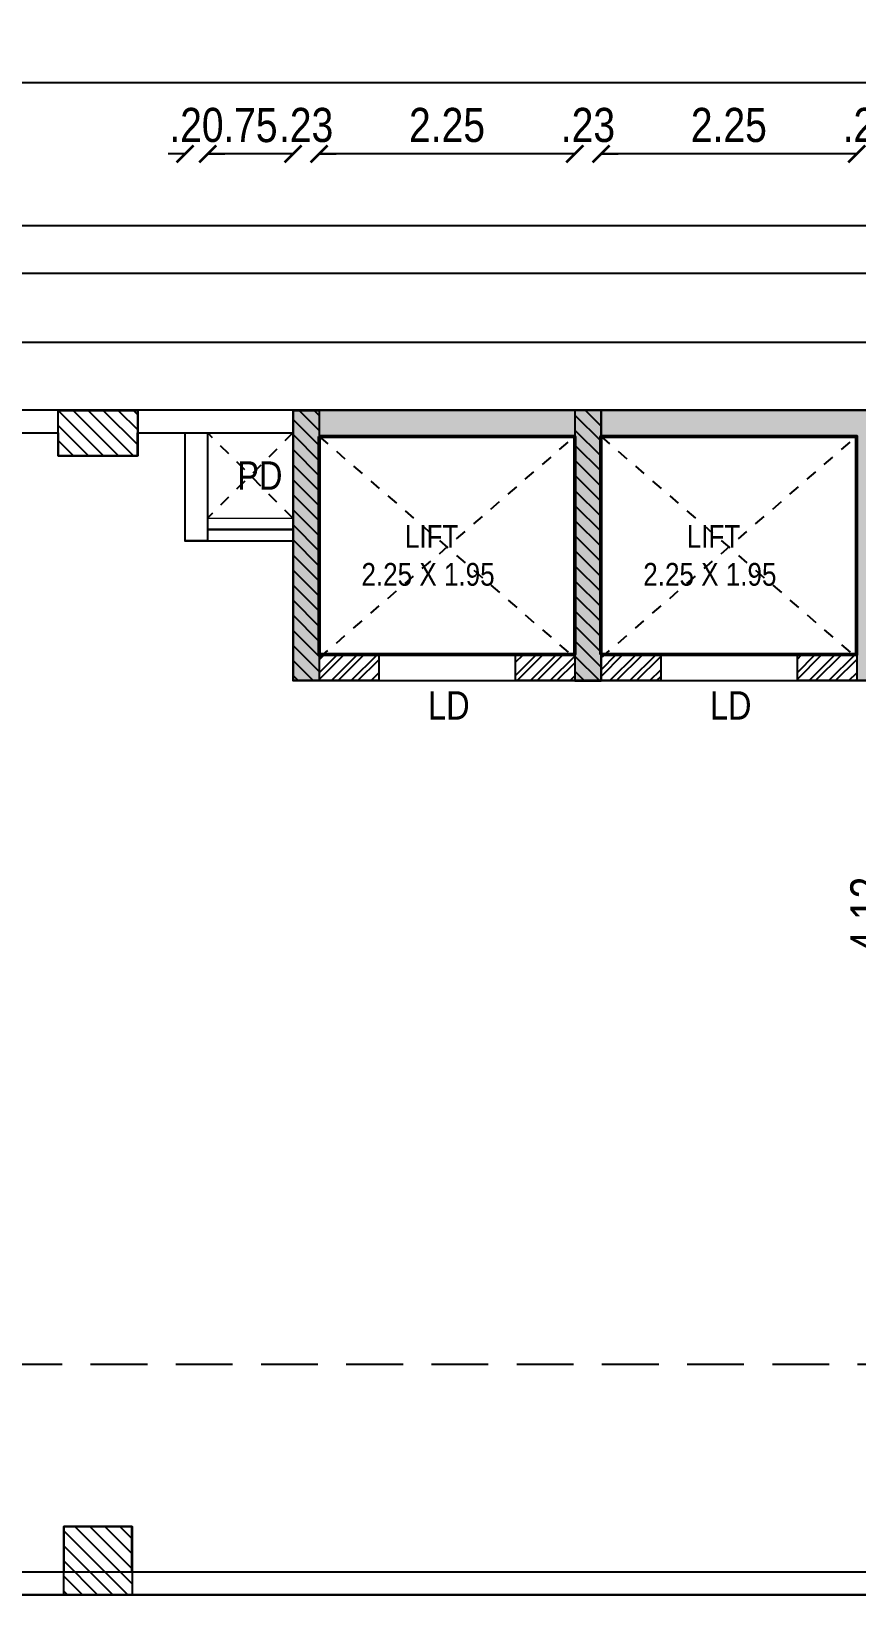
# Model space of a CAD drawing. Header units: metres. Extents: x 385023 to 385532, y 1408468 to 1408621.
# Drawn here: x 385333.94 to 385341.21, y 1408519.54 to 1408533.3 of the extents above; entities that cross this region are included whole.
import ezdxf
from ezdxf.enums import TextEntityAlignment as Align

# ---------------------------------------------------------------- set-up
doc = ezdxf.new("R2010")
doc.units = ezdxf.units.M
doc.header["$MEASUREMENT"] = 0
doc.linetypes.add('DASHED', pattern=[0.75, 0.5, -0.25])
doc.linetypes.add('HIDDEN', pattern=[0.375, 0.25, -0.125])
for name, color, linetype in [('A-REFR-SECT', 2, 'Continuous'), ('BLK_1_FLR_0_AC_ROOM_1', 7, 'Continuous'), ('BLK_1_FLR_0_BLT_UP_AREA', 7, 'Continuous'), ('BLK_1_FLR_0_CARPET_AREA', 7, 'Continuous'), ('S-COLUMN', 6, 'Continuous'), ('S-COLUMN HATCH', 8, 'Continuous')]:
    doc.layers.add(name, color=color, linetype=linetype)
for name, color, linetype, lineweight in [('BLK_1_FLR_0_LIFT_1', 30, 'Continuous', 50), ('BLK_1_FLR_0_LIFT_2', 30, 'Continuous', 50), ('BLK_1_FLR_0_ROOF_AREA', 7, 'Continuous', 25), ('MEP INPUT', 3, 'Continuous', 0)]:
    doc.layers.add(name, color=color, linetype=linetype, lineweight=lineweight)
doc.styles.add('AR', font='ARIALN.TTF')
doc.styles.add('RIA-AP', font='ARIALN.TTF')
doc.dimstyles.new('RIA-AP', dxfattribs={"dimtxt": 0.3, "dimasz": 0.15, "dimexe": 0, "dimexo": 1, "dimgap": 0.1, "dimtad": 1, "dimzin": 4, "dimdsep": 46, "dimtxsty": 'RIA-AP', "dimblk": 'ARCHTICK', "dimcen": 0.09, "dimse1": 1, "dimse2": 1, "dimclrd": 8, "dimclre": 8, "dimclrt": 4, "dimazin": 0, "dimtfac": 1, "dimtix": 1, "dimtofl": 0, "dimtmove": 2, "dimatfit": 3, "dimfxl": 0, "dimtolj": 1, "dimtzin": 0, "dimarcsym": 0})
pattern_1 = [(135, (375052.11474, 1409514.67969), (-0.06629126074, -0.06629126074), [])]

# ---------------------------------------------------------------- blocks, each defined once
blk = doc.blocks.new('grid')
at = {"layer": 'S-COLUMN HATCH'}
h = blk.add_hatch(dxfattribs=at)
h.set_pattern_fill('ANSI31', color=256, scale=0.75, angle=90, style=0)
h.set_pattern_definition(pattern_1)
h.paths.add_polyline_path([(391773.83, 1408578.053), (391773.83, 1408577.653), (391774.53, 1408577.653), (391774.53, 1408578.053)])
h = blk.add_hatch(dxfattribs=at)
h.set_pattern_fill('ANSI31', color=256, scale=0.75, angle=90, style=0)
h.set_pattern_definition(pattern_1)
h.paths.add_polyline_path([(391775.898, 1408578.053), (391775.898, 1408575.673), (391776.128, 1408575.673), (391776.128, 1408578.053)])
h = blk.add_hatch(dxfattribs=at)
h.set_pattern_fill('ANSI31', color=256, scale=0.75, angle=90, style=0)
h.set_pattern_definition(pattern_1)
h.paths.add_polyline_path([(391778.378, 1408575.673), (391778.378, 1408578.053), (391778.608, 1408578.053), (391778.608, 1408575.673)])
h = blk.add_hatch(dxfattribs=at)
h.set_pattern_fill('ANSI31', color=256, scale=0.75, angle=90, style=0)
h.set_pattern_definition(pattern_1)
h.paths.add_polyline_path([(391773.88, 1408568.228), (391773.88, 1408567.628), (391774.48, 1408567.628), (391774.48, 1408568.228)])
at = {"layer": 'S-COLUMN', "ltscale": 5}
for points, elevation in [([(391773.83, 1408578.053), (391774.53, 1408578.053), (391774.53, 1408577.653), (391773.83, 1408577.653)], -63.957), ([(391775.898, 1408578.053), (391776.128, 1408578.053), (391776.128, 1408575.673), (391775.898, 1408575.673)], 64.005), ([(391778.608, 1408578.053), (391778.378, 1408578.053), (391778.378, 1408575.673), (391778.608, 1408575.673)], 64.005)]:
    blk.add_lwpolyline(points, close=True, dxfattribs=dict(at, elevation=elevation))
blk.add_lwpolyline([(391773.88, 1408568.228), (391774.48, 1408568.228), (391774.48, 1408567.628), (391773.88, 1408567.628)], close=True, dxfattribs=at)
blk = doc.blocks.new('A$C6B3522BB')
at = {"layer": 'MEP INPUT', "color": 2, "lineweight": 0}
blk.add_lwpolyline([(-0.01, 0.2), (-0.01, 0), (-0.76, 0), (-0.76, 0.2)], close=True, dxfattribs=at)
at = {"layer": 'MEP INPUT', "lineweight": 0, "const_width": 0.02}
blk.add_lwpolyline([(-0.01, 0.1), (-0.76, 0.1)], dxfattribs=at)
blk = doc.blocks.new('lift 1')
h = blk.add_hatch(color=252)
h.dxf.hatch_style = 1
h.paths.add_polyline_path([(0.23, 0.23), (-2.48, 0.23), (-2.48, -2.15), (-2.25, -2.15), (-2.25, 0), (0, 0), (0, -2.15), (0.23, -2.15)])
h = blk.add_hatch()
h.set_pattern_fill('ANSI32', color=256, scale=0.013)
h.set_pattern_definition([(45, (-2465.18546, -2001.08731), (-0.087557497, 0.087557497), []), (45, (-2465.12709, -2001.08731), (-0.087557497, 0.087557497), [])])
h.paths.add_polyline_path([(-1.725, -1.92), (-2.25, -1.92), (-2.25, -2.15), (-1.725, -2.15)])
h.paths.add_polyline_path([(0, -1.92), (-0.525, -1.92), (-0.525, -2.15), (0, -2.15)])
for p, q in [((-2.48, 0.23), (0.23, 0.23)), ((-2.48, 0.23), (-2.48, -2.15)), ((0.23, 0.23), (0.23, -2.15)), ((-2.25, 0), (0, 0)), ((-2.25, 0), (-2.25, -2.15)), ((0, 0), (0, -2.15)), ((-1.725, -1.92), (-2.25, -1.92)), ((-1.725, -1.92), (-1.725, -2.15)), ((-1.725, -1.92), (-0.525, -1.92)), ((0, -1.92), (-0.525, -1.92)), ((-0.525, -1.92), (-0.525, -2.15)), ((-2.25, -2.15), (-2.48, -2.15)), ((-1.725, -2.15), (-2.25, -2.15)), ((-1.725, -2.15), (-0.525, -2.15)), ((0, -2.15), (-0.525, -2.15)), ((0.23, -2.15), (0, -2.15))]:
    blk.add_line(p, q)
at = {"color": 3, "lineweight": 0, "ltscale": 300, "insert": (-1.878, -0.781), "char_height": 0.2, "width": 2.83395, "attachment_point": 1, "style": 'AR'}
blk.add_mtext('      LIFT\\P2.25 X 1.95', dxfattribs=at)
blk = doc.blocks.new('XFGNHFN')
at = {"layer": 'A-REFR-SECT', "color": 4, "linetype": 'HIDDEN', "ltscale": 2}
blk.add_line((-33.655, 0), (55.049, 0), dxfattribs=at)
blk = doc.blocks.new('_ArchTick')
at = {"color": 0, "linetype": 'ByBlock', "const_width": 0.15}
blk.add_lwpolyline([(-0.5, -0.5), (0.5, 0.5)], dxfattribs=at)
blk = doc.blocks.new('*D194')
at = {"color": 8, "lineweight": -2}
for p, q in [((385341.208, 1408532.221), (385341.058, 1408532.221)), ((385341.438, 1408532.221), (385341.588, 1408532.221))]:
    blk.add_line(p, q, dxfattribs=at)
at = {"layer": 'Defpoints', "color": 0}
for p in [(385341.208, 1408532.221), (385341.438, 1408529.965), (385341.208, 1408529.735)]:
    blk.add_point(p, dxfattribs=at)
at = {"color": 8, "lineweight": -2, "xscale": 0.15, "yscale": 0.15, "zscale": 0.15}
blk.add_blockref('_ArchTick', (385341.208, 1408532.221), dxfattribs=at)
at = {"color": 8, "lineweight": -2, "xscale": 0.15, "yscale": 0.15, "zscale": 0.15, "rotation": 180}
blk.add_blockref('_ArchTick', (385341.438, 1408532.221), dxfattribs=at)
at = {"color": 4, "insert": (385341.323, 1408532.474), "char_height": 0.3, "attachment_point": 5, "style": 'RIA-AP'}
blk.add_mtext('\\A1;.23', dxfattribs=at)
blk = doc.blocks.new('*D195')
at = {"color": 8, "lineweight": -2}
blk.add_line((385341.208, 1408532.221), (385338.958, 1408532.221), dxfattribs=at)
at = {"layer": 'Defpoints', "color": 0}
for p in [(385338.958, 1408532.221), (385338.958, 1408529.735), (385341.208, 1408529.735)]:
    blk.add_point(p, dxfattribs=at)
at = {"color": 8, "lineweight": -2, "xscale": 0.15, "yscale": 0.15, "zscale": 0.15, "rotation": 180}
blk.add_blockref('_ArchTick', (385338.958, 1408532.221), dxfattribs=at)
at = {"color": 8, "lineweight": -2, "xscale": 0.15, "yscale": 0.15, "zscale": 0.15}
blk.add_blockref('_ArchTick', (385341.208, 1408532.221), dxfattribs=at)
at = {"color": 4, "insert": (385340.083, 1408532.474), "char_height": 0.3, "attachment_point": 5, "style": 'RIA-AP'}
blk.add_mtext('\\A1;2.25', dxfattribs=at)
blk = doc.blocks.new('*D196')
at = {"color": 8, "lineweight": -2}
for p, q in [((385338.728, 1408532.221), (385338.578, 1408532.221)), ((385338.958, 1408532.221), (385339.108, 1408532.221))]:
    blk.add_line(p, q, dxfattribs=at)
at = {"layer": 'Defpoints', "color": 0}
for p in [(385338.728, 1408532.221), (385338.728, 1408529.735), (385338.958, 1408529.735)]:
    blk.add_point(p, dxfattribs=at)
at = {"color": 8, "lineweight": -2, "xscale": 0.15, "yscale": 0.15, "zscale": 0.15}
blk.add_blockref('_ArchTick', (385338.728, 1408532.221), dxfattribs=at)
at = {"color": 8, "lineweight": -2, "xscale": 0.15, "yscale": 0.15, "zscale": 0.15, "rotation": 180}
blk.add_blockref('_ArchTick', (385338.958, 1408532.221), dxfattribs=at)
at = {"color": 4, "insert": (385338.843, 1408532.474), "char_height": 0.3, "attachment_point": 5, "style": 'RIA-AP'}
blk.add_mtext('\\A1;.23', dxfattribs=at)
blk = doc.blocks.new('*D197')
at = {"color": 8, "lineweight": -2}
blk.add_line((385338.728, 1408532.221), (385336.478, 1408532.221), dxfattribs=at)
at = {"layer": 'Defpoints', "color": 0}
for p in [(385336.478, 1408532.221), (385336.478, 1408529.735), (385338.728, 1408529.735)]:
    blk.add_point(p, dxfattribs=at)
at = {"color": 8, "lineweight": -2, "xscale": 0.15, "yscale": 0.15, "zscale": 0.15, "rotation": 180}
blk.add_blockref('_ArchTick', (385336.478, 1408532.221), dxfattribs=at)
at = {"color": 8, "lineweight": -2, "xscale": 0.15, "yscale": 0.15, "zscale": 0.15}
blk.add_blockref('_ArchTick', (385338.728, 1408532.221), dxfattribs=at)
at = {"color": 4, "insert": (385337.603, 1408532.474), "char_height": 0.3, "attachment_point": 5, "style": 'RIA-AP'}
blk.add_mtext('\\A1;2.25', dxfattribs=at)
blk = doc.blocks.new('*D198')
at = {"color": 8, "lineweight": -2}
for p, q in [((385336.248, 1408532.221), (385336.098, 1408532.221)), ((385336.478, 1408532.221), (385336.628, 1408532.221))]:
    blk.add_line(p, q, dxfattribs=at)
at = {"layer": 'Defpoints', "color": 0}
for p in [(385336.248, 1408532.221), (385336.248, 1408529.765), (385336.478, 1408529.735)]:
    blk.add_point(p, dxfattribs=at)
at = {"color": 8, "lineweight": -2, "xscale": 0.15, "yscale": 0.15, "zscale": 0.15}
blk.add_blockref('_ArchTick', (385336.248, 1408532.221), dxfattribs=at)
at = {"color": 8, "lineweight": -2, "xscale": 0.15, "yscale": 0.15, "zscale": 0.15, "rotation": 180}
blk.add_blockref('_ArchTick', (385336.478, 1408532.221), dxfattribs=at)
at = {"color": 4, "insert": (385336.363, 1408532.474), "char_height": 0.3, "attachment_point": 5, "style": 'RIA-AP'}
blk.add_mtext('\\A1;.23', dxfattribs=at)
blk = doc.blocks.new('*D199')
at = {"color": 8, "lineweight": -2}
blk.add_line((385336.248, 1408532.221), (385335.498, 1408532.221), dxfattribs=at)
at = {"layer": 'Defpoints', "color": 0}
for p in [(385335.498, 1408532.221), (385335.498, 1408529.765), (385336.248, 1408529.765)]:
    blk.add_point(p, dxfattribs=at)
at = {"color": 8, "lineweight": -2, "xscale": 0.15, "yscale": 0.15, "zscale": 0.15, "rotation": 180}
blk.add_blockref('_ArchTick', (385335.498, 1408532.221), dxfattribs=at)
at = {"color": 8, "lineweight": -2, "xscale": 0.15, "yscale": 0.15, "zscale": 0.15}
blk.add_blockref('_ArchTick', (385336.248, 1408532.221), dxfattribs=at)
at = {"color": 4, "insert": (385335.873, 1408532.473), "char_height": 0.3, "attachment_point": 5, "style": 'RIA-AP'}
blk.add_mtext('\\A1;.75', dxfattribs=at)
blk = doc.blocks.new('*D200')
at = {"color": 8, "lineweight": -2}
for p, q in [((385335.298, 1408532.221), (385335.148, 1408532.221)), ((385335.498, 1408532.221), (385335.648, 1408532.221))]:
    blk.add_line(p, q, dxfattribs=at)
at = {"layer": 'Defpoints', "color": 0}
for p in [(385335.298, 1408532.221), (385335.298, 1408529.765), (385335.498, 1408529.765)]:
    blk.add_point(p, dxfattribs=at)
at = {"color": 8, "lineweight": -2, "xscale": 0.15, "yscale": 0.15, "zscale": 0.15}
blk.add_blockref('_ArchTick', (385335.298, 1408532.221), dxfattribs=at)
at = {"color": 8, "lineweight": -2, "xscale": 0.15, "yscale": 0.15, "zscale": 0.15, "rotation": 180}
blk.add_blockref('_ArchTick', (385335.498, 1408532.221), dxfattribs=at)
at = {"color": 4, "insert": (385335.398, 1408532.474), "char_height": 0.3, "attachment_point": 5, "style": 'RIA-AP'}
blk.add_mtext('\\A1;.20', dxfattribs=at)
blk = doc.blocks.new('*D244')
at = {"color": 8, "lineweight": -2}
blk.add_line((385341.553, 1408527.585), (385341.553, 1408523.464), dxfattribs=at)
at = {"layer": 'Defpoints', "color": 0}
for p in [(385342.188, 1408527.585), (385341.553, 1408523.464), (385342.188, 1408523.464)]:
    blk.add_point(p, dxfattribs=at)
at = {"color": 8, "lineweight": -2, "xscale": 0.15, "yscale": 0.15, "zscale": 0.15}
for p, rotation in [((385341.553, 1408527.585), 90), ((385341.553, 1408523.464), 270)]:
    blk.add_blockref('_ArchTick', p, dxfattribs=dict(at, rotation=rotation))
at = {"color": 4, "insert": (385341.302, 1408525.525), "char_height": 0.3, "attachment_point": 5, "rotation": 90, "style": 'RIA-AP'}
blk.add_mtext('\\A1;4.12', dxfattribs=at)
blk = doc.blocks.new('*D399')
at = {"color": 8, "lineweight": -2}
blk.add_line((385309.903, 1408532.85), (385389.403, 1408532.85), dxfattribs=at)
at = {"layer": 'Defpoints', "color": 0}
for p in [(385389.403, 1408532.85), (385309.903, 1408529.965), (385389.403, 1408529.965)]:
    blk.add_point(p, dxfattribs=at)
at = {"color": 8, "lineweight": -2, "xscale": 0.15, "yscale": 0.15, "zscale": 0.15, "rotation": 180}
blk.add_blockref('_ArchTick', (385309.903, 1408532.85), dxfattribs=at)
at = {"color": 8, "lineweight": -2, "xscale": 0.15, "yscale": 0.15, "zscale": 0.15}
blk.add_blockref('_ArchTick', (385389.403, 1408532.85), dxfattribs=at)
at = {"color": 4, "insert": (385349.653, 1408533.104), "char_height": 0.3, "attachment_point": 5, "style": 'RIA-AP'}
blk.add_mtext('\\A1;79.50', dxfattribs=at)
blk = doc.blocks.new('*D443')
at = {"color": 8, "lineweight": -2}
blk.add_line((385310.811, 1408531.592), (385383.404, 1408531.592), dxfattribs=at)
at = {"layer": 'Defpoints', "color": 0}
for p in [(385383.404, 1408531.592), (385310.811, 1408531.167), (385383.404, 1408531.167, -63.957)]:
    blk.add_point(p, dxfattribs=at)
at = {"color": 8, "lineweight": -2, "xscale": 0.15, "yscale": 0.15, "zscale": 0.15, "rotation": 180}
blk.add_blockref('_ArchTick', (385310.811, 1408531.592), dxfattribs=at)
at = {"color": 8, "lineweight": -2, "xscale": 0.15, "yscale": 0.15, "zscale": 0.15}
blk.add_blockref('_ArchTick', (385383.404, 1408531.592), dxfattribs=at)
at = {"color": 4, "insert": (385347.107, 1408531.845), "char_height": 0.3, "attachment_point": 5, "style": 'RIA-AP'}
blk.add_mtext('\\A1;71.39', dxfattribs=at)

msp = doc.modelspace()

# ---------------------------------------------------------------- linework, layer by layer
for p, q in [((385383.404, 1408531.167, 0.025), (385309.911, 1408531.167, 0.025)), ((385334.181, 1408529.765, 0.025), (385334.181, 1408529.965, 0.025))]:
    msp.add_line(p, q)
at = {"color": 8, "linetype": 'DASHED', "ltscale": 0.05}
for p, q in [((385336.247, 1408529.765, 0.025), (385335.496, 1408529.015, 0.025)), ((385336.247, 1408529.015, 0.025), (385335.498, 1408529.765, 0.025)), ((385336.478, 1408527.785, 0.025), (385338.728, 1408529.735, 0.025)), ((385336.478, 1408529.735, 0.025), (385338.728, 1408527.785, 0.025)), ((385338.958, 1408527.785, 0.025), (385341.208, 1408529.735, 0.025)), ((385338.958, 1408529.735, 0.025), (385341.208, 1408527.785, 0.025))]:
    msp.add_line(p, q, dxfattribs=at)
at = {"color": 2, "ltscale": 0.2, "elevation": 0.025}
msp.add_lwpolyline([(385309.303, 1408530.565), (385390.003, 1408530.565), (385390.003, 1408482.965), (385309.303, 1408482.965)], close=True, dxfattribs=at)
at = {"elevation": 0.025}
for points in [[(385342.389, 1408529.965), (385334.23, 1408529.965)], [(385334.881, 1408529.765), (385334.881, 1408529.965)], [(385334.881, 1408529.765), (385335.348, 1408529.765), (385335.348, 1408529.765), (385336.248, 1408529.765), (385336.248, 1408528.815)], [(385335.496, 1408528.815), (385335.298, 1408528.815), (385335.298, 1408529.765)], [(385335.498, 1408528.815), (385335.498, 1408529.765)], [(385334.83, 1408519.739), (385319.83, 1408519.739), (385319.83, 1408522.465), (385319.83, 1408522.465), (385319.83, 1408523.815)], [(385349.288, 1408519.739), (385334.831, 1408519.739)]]:
    msp.add_lwpolyline(points, dxfattribs=at)
at = {"layer": 'BLK_1_FLR_0_AC_ROOM_1', "color": 2, "elevation": 0.025}
msp.add_lwpolyline([(385313.602, 1408486.965), (385313.602, 1408502.075), (385310.102, 1408502.075), (385310.102, 1408519.539), (385365.424, 1408519.539), (385365.424, 1408522.739), (385374.792, 1408522.739), (385374.792, 1408483.765), (385361.066, 1408483.765), (385361.066, 1408487.465), (385350.666, 1408487.465), (385350.666, 1408483.765), (385319.429, 1408483.765), (385319.429, 1408486.965)], close=True, dxfattribs=at)
at = {"layer": 'BLK_1_FLR_0_BLT_UP_AREA', "color": 13, "elevation": 0.025}
msp.add_lwpolyline([(385309.903, 1408483.565), (385389.403, 1408483.565), (385389.403, 1408529.965), (385309.903, 1408529.965)], close=True, dxfattribs=at)
at = {"layer": 'BLK_1_FLR_0_CARPET_AREA', "color": 13, "elevation": 0.025}
for points in [[(385365.424, 1408519.539), (385316.634, 1408519.539), (385316.634, 1408519.739), (385319.23, 1408519.739), (385319.23, 1408520.139), (385319.629, 1408520.139), (385319.629, 1408523.615), (385316.322, 1408523.615), (385316.322, 1408529.765), (385311.452, 1408529.765), (385311.452, 1408528.815), (385310.102, 1408528.815), (385310.102, 1408520.139), (385310.503, 1408520.139), (385310.503, 1408519.739), (385315.434, 1408519.739), (385315.434, 1408519.539), (385310.102, 1408519.539), (385310.102, 1408510.774), (385310.503, 1408510.773), (385310.503, 1408510.174), (385310.102, 1408510.174), (385310.102, 1408502.075)], [(385327.33, 1408529.765), (385334.18, 1408529.765), (385334.18, 1408529.565), (385334.88, 1408529.565), (385334.88, 1408529.765), (385335.297, 1408529.765), (385335.297, 1408528.815), (385336.245, 1408528.815), (385336.248, 1408527.585), (385342.187, 1408527.585), (385342.188, 1408523.865), (385341.988, 1408523.865), (385341.988, 1408523.165), (385349.287, 1408523.165), (385349.287, 1408519.739), (385342.388, 1408519.739), (385342.388, 1408520.039), (385341.788, 1408520.039), (385341.788, 1408519.739), (385334.829, 1408519.739), (385334.83, 1408520.139), (385334.23, 1408520.139), (385334.23, 1408519.739), (385327.329, 1408519.739)]]:
    msp.add_lwpolyline(points, dxfattribs=at)
at = {"layer": 'BLK_1_FLR_0_LIFT_1', "color": 30, "elevation": 0.025}
msp.add_lwpolyline([(385336.477, 1408529.735), (385338.727, 1408529.735), (385338.727, 1408527.815), (385336.477, 1408527.815)], close=True, dxfattribs=at)
at = {"layer": 'BLK_1_FLR_0_LIFT_2', "color": 30, "elevation": 0.025}
msp.add_lwpolyline([(385338.957, 1408527.815), (385341.207, 1408527.815), (385341.207, 1408529.735), (385338.957, 1408529.735)], close=True, dxfattribs=at)
at = {"layer": 'BLK_1_FLR_0_ROOF_AREA', "color": 54, "elevation": 0.025}
msp.add_lwpolyline([(385309.903, 1408483.565), (385389.403, 1408483.565), (385389.403, 1408529.965), (385309.903, 1408529.965)], close=True, dxfattribs=at)

# ---------------------------------------------------------------- block references
at = {"color": 7}
msp.add_blockref('grid', (-6439.649, -48.089, 0.025), dxfattribs=at)
for p in [(385338.728, 1408529.735, 0.025), (385341.208, 1408529.735, 0.025)]:
    msp.add_blockref('lift 1', p)
at = {"lineweight": 0}
msp.add_blockref('A$C6B3522BB', (385336.256, 1408528.815, -63.881), dxfattribs=at)
at = {"lineweight": -2}
msp.add_blockref('XFGNHFN', (385338.871, 1408521.57, 0.05), dxfattribs=at)

# ---------------------------------------------------------------- texts
at = {"style": 'RIA-AP'}
for p in [(385337.619, 1408527.242), (385340.099, 1408527.242)]:
    msp.add_text('LD', height=0.25, dxfattribs=at).set_placement(p, align=Align.CENTER)
at = {"lineweight": -2, "insert": (385335.757, 1408529.515), "char_height": 0.25, "width": 6.36361, "attachment_point": 1, "style": 'RIA-AP'}
msp.add_mtext('PD', dxfattribs=at)

# ---------------------------------------------------------------- dimensions: what is measured, and where the dimension line sits
for base, p1, p2, picture, middle in [((385389.403, 1408532.85, 0.025), (385309.903, 1408529.965, 0.025), (385389.403, 1408529.965, 0.025), '*D399', (385349.653, 1408533.104, 0.025)), ((385335.298, 1408532.221, 0.025), (385335.498, 1408529.765, 0.025), (385335.298, 1408529.765, 0.025), '*D200', (385335.398, 1408532.474, 0.025)), ((385335.498, 1408532.221, 0.025), (385336.248, 1408529.765, 0.025), (385335.498, 1408529.765, 0.025), '*D199', (385335.873, 1408532.473, 0.025)), ((385336.248, 1408532.221, 0.025), (385336.478, 1408529.735, 0.025), (385336.248, 1408529.765, 0.025), '*D198', (385336.363, 1408532.474, 0.025)), ((385336.478, 1408532.221, 0.025), (385338.728, 1408529.735, 0.025), (385336.478, 1408529.735, 0.025), '*D197', (385337.603, 1408532.474, 0.025)), ((385338.728, 1408532.221, 0.025), (385338.958, 1408529.735, 0.025), (385338.728, 1408529.735, 0.025), '*D196', (385338.843, 1408532.474, 0.025)), ((385338.958, 1408532.221, 0.025), (385341.208, 1408529.735, 0.025), (385338.958, 1408529.735, 0.025), '*D195', (385340.083, 1408532.474, 0.025)), ((385341.208, 1408532.221, 0.025), (385341.438, 1408529.965, 0.025), (385341.208, 1408529.735, 0.025), '*D194', (385341.323, 1408532.474, 0.025))]:
    dim = msp.add_linear_dim(base=base, p1=p1, p2=p2, dimstyle='RIA-AP')
    dim.commit()
    dim.dimension.update_dxf_attribs({"geometry": picture, "text_midpoint": middle})
dim = msp.add_linear_dim(base=(385383.404, 1408531.592, 63.982), p1=(385310.811, 1408531.167, 63.982), p2=(385383.404, 1408531.167, 0.025), text='71.39', dimstyle='RIA-AP', override={"dimtxt": 0.3})
dim.commit()
dim.dimension.update_dxf_attribs({"geometry": '*D443', "text_midpoint": (385347.107, 1408531.845, 63.982)})
dim = msp.add_linear_dim(base=(385341.553, 1408523.464, 0.025), p1=(385342.188, 1408527.585, 0.025), p2=(385342.188, 1408523.464, 0.025), angle=90, dimstyle='RIA-AP')
dim.commit()
dim.dimension.update_dxf_attribs({"geometry": '*D244', "text_midpoint": (385341.302, 1408525.525, 0.025)})

doc.saveas('drawing.dxf')
